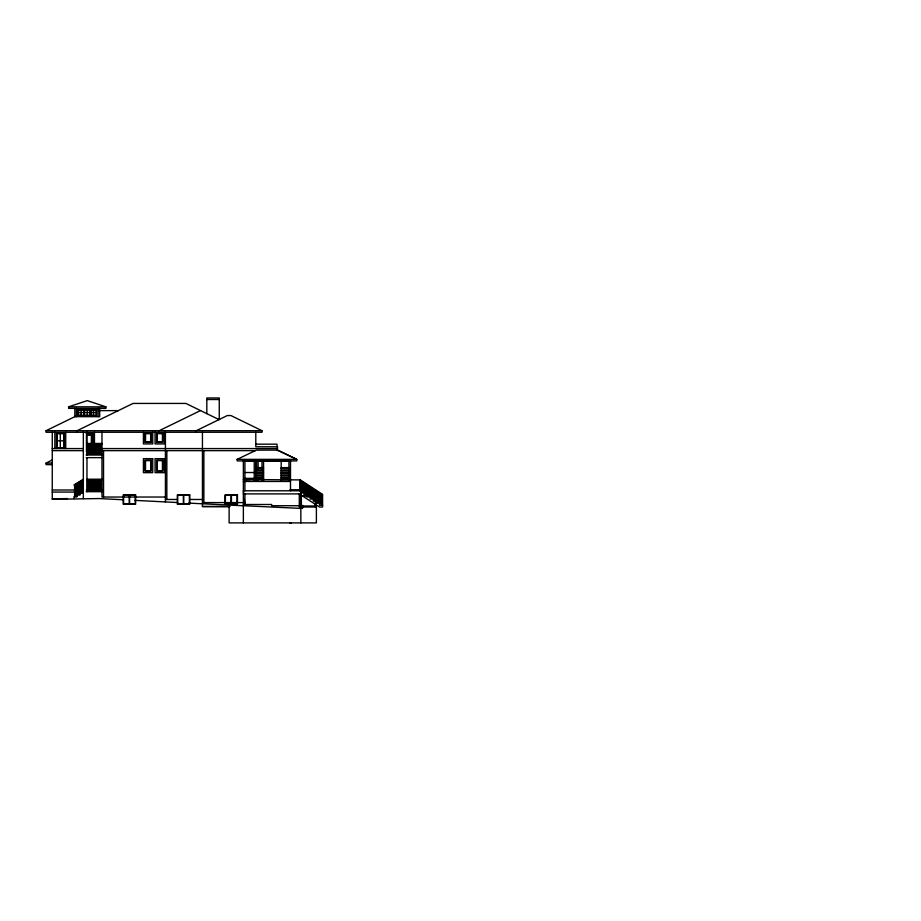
<?xml version="1.0" encoding="UTF-8"?>
<svg xmlns="http://www.w3.org/2000/svg" width="921" height="921" viewBox="0 0 921 921"><rect width="100%" height="100%" fill="white"/><g stroke="black" fill="none" stroke-linecap="round" stroke-linejoin="round"><path stroke-width="1.38" d="M300.764 490.041L300.787 480.82M277.302 450.645L277.543 446.766L255.796 446.766L255.796 432.26M83.327 479.219L74.014 485.045L83.477 479.737M52.267 464.633L46.05 464.633L46.05 463.079L52.267 459.97M196.231 432.26L196.231 430.706L227.303 415.555L230.929 415.555L262.001 430.706L262.001 432.26L46.05 432.26L46.05 430.706L76.927 415.647M200.513 410.57L159.206 430.706L159.206 432.26M237.146 459.36L256.372 450.127L277.543 450.127L296.769 459.349L296.769 460.914L237.146 460.914L237.146 459.36L296.769 459.36L277.543 450.127M68.615 406.829L87.265 400.623L105.903 406.829L105.903 408.383L68.615 408.383L68.615 406.829L105.903 406.829M243.363 479.507L300.327 479.91L322.603 494.393L322.603 507.022L319.495 507.022L300.845 494.934M67.544 498.549L52.267 498.86L61.592 498.86M206.822 399.518L219.256 399.518M83.65 409.96L78.469 409.96L78.469 415.141M84.674 409.96L89.855 409.96L89.855 415.141M96.072 409.96L90.891 409.96L90.891 415.141M98.524 410.628L118.291 410.628M78.469 412.55L83.65 412.55M84.674 412.55L89.855 412.55M90.891 412.55L96.072 412.55M218.507 419.343L219.543 419.343M46.05 430.706L262.001 430.706M63.653 433.561L56.929 433.561L56.929 448.055L63.653 448.055M86.148 433.561L93.044 433.561L93.044 454.272M162.315 433.561L157.134 433.561L157.134 441.85L162.315 441.85M86.401 433.952L92.664 433.952L92.664 454.272M56.929 440.814L63.653 440.814M86.965 443.462L101.978 443.462M86.965 443.98L101.978 443.98M255.796 444.175L277.025 444.175L277.025 446.766M52.267 448.573L83.339 448.573M94.472 448.573L277.543 448.573M52.267 450.645L83.339 450.645M94.472 450.645L255.29 450.645M91.363 451.82L86.447 451.82L86.447 435.242L91.363 435.242L91.409 453.823M86.965 453.823L101.978 453.823M86.965 454.018L101.978 454.018M86.401 454.272L94.472 454.272L94.472 432.26M86.206 455.055L101.978 455.055M86.206 457.645L101.978 457.645M255.796 461.271L290.495 461.271M46.05 463.079L52.267 463.079M255.796 467.615L263.556 467.615M281.17 467.615L288.941 467.615M255.796 468.513L263.556 468.513M281.17 468.513L288.941 468.513M255.796 470.067L263.556 470.067M281.17 470.067L288.941 470.067M255.796 470.976L263.556 470.976M281.17 470.976L288.941 470.976M244.917 472.531L254.242 472.531M255.796 472.531L263.556 472.531M281.17 472.531L288.941 472.531M255.796 473.44L263.556 473.44M281.17 473.44L288.941 473.44M255.796 474.994L263.556 474.994M281.17 474.994L288.941 474.994M255.796 475.892L263.556 475.892M281.17 475.892L288.941 475.892M255.796 477.446L263.556 477.446M281.17 477.446L288.941 477.446M244.917 478.356L254.242 478.356M255.796 478.356L263.556 478.356M281.17 478.356L288.941 478.356M86.965 479.219L101.978 479.219M254.242 479.427L245.17 479.922M255.796 479.519L263.556 479.427M281.17 479.519L288.941 479.427M86.965 479.737L101.978 479.737M243.363 481.464L290.495 481.464M86.965 489.581L101.978 489.581M86.965 489.776L101.978 489.776M289.908 489.753L300.073 489.753M52.267 490.007L83.512 490.007M86.355 490.007L101.978 490.007M86.206 491.687L101.978 491.687M52.267 492.079L83.339 492.079M83.339 492.723L80.231 492.723L80.231 494.669L77.122 494.669L77.122 496.615L74.014 496.615L74.014 498.549M300.845 492.862L303.953 492.862L303.953 494.934L307.061 494.934L307.061 496.995L310.17 496.995L310.17 499.067L313.278 499.067L313.278 501.139L316.387 501.139L316.387 503.211L319.495 503.211L319.495 505.284L322.603 505.284M243.363 493.898L300.845 493.898M300.845 496.143L315.868 496.143L315.868 501.577M165.423 497.029L101.978 497.029L101.978 432.26M165.423 499.481L177.327 499.481M189.761 499.481L202.447 499.481M202.447 502.59L243.363 502.59M243.363 504.489L271.695 504.489L271.695 505.721L299.29 505.721M243.363 505.767L188.69 503.108M301.363 505.986L315.35 505.986M202.447 432.26L202.447 506.527L230.066 506.527M289.977 523.036L291.105 523.036M202.447 506.527L229.122 506.596M243.363 505.721L300.845 508.392M123.356 499.792L99.054 498.549L52.267 499.332L52.267 432.26M134.8 500.368L177.684 502.555M244.134 479.438L245.17 479.53M300.327 480.071L300.073 490.789M300.327 480.52L322.085 495.038M300.327 489.73L322.085 504.248M300.327 489.972L322.085 504.478M243.674 493.529L243.363 490.789L300.845 490.789L300.845 522.898M244.295 499.009L244.917 504.489L244.917 493.898M322.085 494.393L322.085 505.284M321.832 494.853L321.832 504.086M321.636 494.727L321.636 503.96M320.6 494.036L320.6 503.269M320.404 493.898L320.404 503.131M319.368 493.207L319.368 502.44M319.173 493.08L319.173 502.313M318.136 492.39L318.136 501.623M317.952 492.263L317.952 501.496M316.916 491.572L316.916 500.805M316.72 491.446L316.72 500.679M315.868 504.294L315.868 507.022M315.684 490.755L315.684 499.988M315.489 490.617L315.489 499.85M315.35 496.143L315.35 507.022M314.452 489.926L314.452 499.159M314.257 489.799L314.257 499.032M313.221 489.109L313.221 498.342M313.025 488.982L313.025 498.215M311.989 488.291L311.989 497.524M311.793 488.165L311.793 497.398M310.757 487.474L310.757 496.707M310.573 487.336L310.573 496.58M309.537 486.656L309.537 495.889M309.341 486.518L309.341 495.751M308.305 485.828L308.305 495.061M308.109 485.701L308.109 494.934M307.073 485.01L307.073 494.243M306.877 484.883L306.877 494.117M305.841 484.193L305.841 493.426M305.645 484.066L305.645 493.299M304.609 483.375L304.609 492.608M304.414 483.237L304.414 492.47M303.377 482.546L303.377 491.779M303.182 482.42L303.182 491.653M302.664 505.341L302.664 508.024M302.157 481.729L302.157 490.962M302.146 505.617L302.146 508.219M301.961 481.602L301.961 490.835M301.363 496.143L301.363 507.022M300.925 480.912L300.925 490.145M300.327 479.853L300.327 490.789M299.809 479.853L299.809 490.789M299.29 493.898L299.29 507.022L316.387 507.022L316.387 522.898L229.122 522.898L229.122 505.169M290.495 460.903L290.495 490.789M288.941 461.271L288.941 480.946M281.17 461.271L281.17 480.946M263.556 461.271L263.556 480.946M262.001 460.488L262.001 468.904M262.001 477.159L262.001 480.428M258.122 460.373L258.122 468.985M258.122 477.608L258.122 480.474M256.568 460.488L256.568 468.259M256.568 477.585L256.568 480.336M256.176 460.88L256.176 467.868M256.05 461.007L256.05 467.741M255.796 460.454L255.796 480.463M254.242 480.946L254.242 461.271L244.917 461.271L244.917 479.91M244.917 481.464L244.917 490.789M243.363 460.914L243.363 522.898M206.822 413.644L206.822 397.964L219.256 397.964L219.256 419.711L185.881 403.433L133.05 403.433L77.122 430.706L77.122 432.26M203.875 450.645L203.875 502.59M166.851 450.645L166.851 499.481M165.423 432.26L165.423 501.933M164.387 432.26L164.387 443.922L155.062 443.922L155.062 432.26M157.134 460.753L157.134 470.562M152.736 432.26L152.736 443.922L143.411 443.922L143.411 432.26M150.664 460.753L150.664 470.562M145.483 460.753L145.483 470.562M103.532 450.645L103.532 497.029M101.252 443.98L101.252 453.823M101.252 479.737L101.252 489.581M101.057 443.98L101.057 453.823M101.057 479.737L101.057 489.581M100.021 443.98L100.021 453.823M100.021 479.737L100.021 489.581M99.825 443.98L99.825 453.823M99.825 479.737L99.825 489.581M99.687 408.383L99.687 416.672L74.831 416.672L74.831 408.383M98.789 443.98L98.789 453.823M98.789 479.737L98.789 489.581M98.605 443.98L98.605 453.823M98.605 479.737L98.605 489.581M98.144 408.383L98.144 416.672M97.568 443.98L97.568 453.823M97.568 479.737L97.568 489.581M97.373 443.98L97.373 453.823M97.373 479.737L97.373 489.581M96.337 443.98L96.337 453.823M96.337 479.737L96.337 489.581M96.141 443.98L96.141 453.823M96.141 479.737L96.141 489.581M95.105 443.98L95.105 453.823M95.105 479.737L95.105 489.581M94.909 443.98L94.909 453.823M94.909 479.737L94.909 489.581M93.873 443.98L93.873 453.823M93.873 479.737L93.873 489.581M93.677 443.98L93.677 453.823M93.677 479.737L93.677 489.581M93.482 409.96L93.482 415.141M92.641 479.737L92.641 489.581M92.445 443.98L92.445 453.823M92.445 479.737L92.445 489.581M91.409 479.737L91.409 489.581M91.225 443.98L91.225 453.823M91.225 479.737L91.225 489.581M90.373 409.442L90.373 415.659M90.189 443.98L90.189 453.823M90.189 479.737L90.189 489.581M89.993 443.98L89.993 453.823M89.993 479.737L89.993 489.581M88.957 443.98L88.957 453.823M88.957 479.737L88.957 489.581M88.761 443.98L88.761 453.823M88.761 479.737L88.761 489.581M87.725 443.98L87.725 453.823M87.725 479.737L87.725 489.581M87.53 443.98L87.53 453.823M87.53 479.737L87.53 489.581M87.265 409.96L87.265 415.141M86.965 432.145L86.965 455.055M86.965 457.645L86.965 491.687M84.156 409.442L84.156 415.659M83.339 432.122L83.339 498.549M83.074 479.991L83.074 492.723M82.878 480.106L82.878 492.723M82.038 480.635L82.038 492.723M81.854 480.75L81.854 492.723M81.06 409.96L81.06 415.141M81.002 481.28L81.002 492.723M80.818 481.407L80.818 492.723M79.966 481.925L79.966 494.669M79.782 482.051L79.782 494.669M78.93 482.581L78.93 494.669M78.746 482.696L78.746 494.669M77.905 483.226L77.905 494.669M77.709 483.341L77.709 494.669M76.869 483.87L76.869 496.615M76.673 483.997L76.673 496.615M76.397 408.383L76.397 416.672M75.833 484.515L75.833 496.615M75.637 484.642L75.637 496.615M74.797 485.16L74.797 496.615M74.601 485.286L74.601 496.615M65.725 432.26L65.725 448.573M64.171 448.573L64.171 433.043L56.411 433.043L56.411 448.573M60.291 433.561L60.291 448.055M54.857 432.26L54.857 448.573M96.59 409.442L77.951 409.442L77.951 415.659L96.59 415.659L96.59 409.442M83.776 409.833L78.331 409.833L78.331 415.267L83.776 415.267L83.776 409.833M89.993 409.833L84.548 409.833L84.548 415.267L89.993 415.267L89.993 409.833M96.198 409.833L90.765 409.833L90.765 415.267L96.198 415.267L96.198 409.833M151.182 433.043L144.965 433.043L144.965 442.368L151.182 442.368L151.182 433.043M162.833 433.043L156.616 433.043L156.616 442.368L162.833 442.368L162.833 433.043M63.791 433.434L56.791 433.434L56.791 448.193L63.791 448.193L63.791 433.434M150.791 433.434L145.357 433.434L145.357 441.976L150.791 441.976L150.791 433.434M162.441 433.434L157.007 433.434L157.007 441.976L162.441 441.976L162.441 433.434M150.664 433.561L145.483 433.561L145.483 441.85L150.664 441.85L150.664 433.561M152.736 458.681L143.411 458.681L143.411 472.669L152.736 472.669L152.736 458.681M164.387 458.681L155.062 458.681L155.062 472.669L164.387 472.669L164.387 458.681M151.182 460.235L144.965 460.235L144.965 471.08L151.182 471.08L151.182 460.235M162.833 460.235L156.616 460.235L156.616 471.08L162.833 471.08L162.833 460.235M150.791 460.627L145.357 460.627L145.357 470.689L150.791 470.689L150.791 460.627M162.441 460.627L157.007 460.627L157.007 470.689L162.441 470.689L162.441 460.627M135.64 494.934L123.218 494.934L123.218 504.248L135.64 504.248L135.64 494.934M189.761 494.934L177.327 494.934L177.327 504.248L189.761 504.248L189.761 494.934M237.457 494.934L225.023 494.934L225.023 504.248L237.457 504.248L237.457 494.934M129.239 495.314L123.598 495.314L123.598 503.856L129.239 503.856L129.239 495.314M135.26 495.314L129.619 495.314L129.619 503.856L135.26 503.856L135.26 495.314M183.348 495.314L177.718 495.314L177.718 503.856L183.348 503.856L183.348 495.314M189.369 495.314L183.74 495.314L183.74 503.856L189.369 503.856L189.369 495.314M231.044 495.314L225.415 495.314L225.415 503.856L231.044 503.856L231.044 495.314M237.065 495.314L231.436 495.314L231.436 503.856L237.065 503.856L237.065 495.314"/></g></svg>
